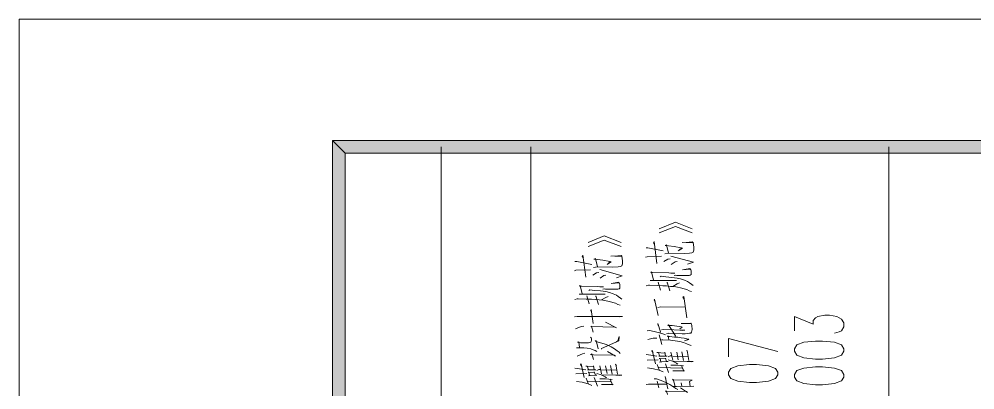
# Model space of a CAD drawing. Header units: millimetres. Extents: x 0 to 829, y 0 to 586.
# Drawn here: x 0 to 73.7, y 557 to 585.6 of the extents above; entities that cross this region are included whole.
import ezdxf

# ---------------------------------------------------------------- set-up
doc = ezdxf.new("R2010")
doc.units = ezdxf.units.MM

msp = doc.modelspace()

# ---------------------------------------------------------------- hatches: boundary and pattern name
h = msp.add_hatch(color=0)
h.dxf.hatch_style = 2
h.paths.add_polyline_path([(819.788528, 576.266028), (818.80075, 575.281778), (25.142472, 575.281778), (24.154694, 576.266028)])
h = msp.add_hatch(color=0)
h.dxf.hatch_style = 2
h.paths.add_polyline_path([(24.154694, 576.266028), (25.142472, 575.281778), (25.142472, 10.3505), (24.154694, 9.36625)])

# ---------------------------------------------------------------- linework, layer by layer
at = {"color": 0, "lineweight": 0}
for points in [[(0, 0), (0, 585.632278), (829.154778, 585.632278), (829.154778, 0)], [(819.788528, 576.266028), (818.80075, 575.281778), (25.142472, 575.281778), (24.154694, 576.266028)], [(24.154694, 576.266028), (25.142472, 575.281778), (25.142472, 10.3505), (24.154694, 9.36625)], [(59.767611, 559.992389), (59.947528, 559.692528), (60.490806, 559.491444), (61.397444, 559.392667), (61.937194, 559.392667), (62.843833, 559.491444), (63.387111, 559.692528), (63.567028, 559.992389), (63.567028, 560.189944), (63.387111, 560.489806), (62.843833, 560.687361), (61.937194, 560.786139), (61.397444, 560.786139), (60.490806, 560.687361), (59.947528, 560.489806), (59.767611, 560.189944)], [(54.680556, 558.179111), (54.864, 557.87925), (55.407278, 557.681694), (56.310389, 557.582917), (56.853667, 557.582917), (57.760306, 557.681694), (58.303583, 557.87925), (58.4835, 558.179111), (58.4835, 558.380194), (58.303583, 558.676528), (57.760306, 558.877611), (56.853667, 558.976389), (56.310389, 558.976389), (55.407278, 558.877611), (54.864, 558.676528), (54.680556, 558.380194)], [(59.767611, 557.999194), (59.947528, 557.699333), (60.490806, 557.501778), (61.397444, 557.403), (61.937194, 557.403), (62.843833, 557.501778), (63.387111, 557.699333), (63.567028, 557.999194), (63.567028, 558.19675), (63.387111, 558.496611), (62.843833, 558.697694), (61.937194, 558.796472), (61.397444, 558.796472), (60.490806, 558.697694), (59.947528, 558.496611), (59.767611, 558.19675)]]:
    msp.add_lwpolyline(points, close=True, dxfattribs=at)
for points in [[(32.536694, 575.772139), (32.536694, 427.887694)], [(39.437028, 575.772139), (39.437028, 427.887694)], [(67.041889, 575.772139), (67.041889, 427.887694)], [(49.343028, 569.453889), (50.602444, 569.947778), (51.890083, 569.453889)], [(51.890083, 569.125806), (50.602444, 569.619694), (49.343028, 569.125806)], [(43.853806, 568.399083), (45.109694, 568.892972), (46.397333, 568.399083)], [(46.397333, 568.071), (45.109694, 568.564889), (43.853806, 568.071)], [(49.163111, 566.76925), (48.954972, 568.466111), (48.895, 568.367333), (48.986722, 568.250917)], [(51.110444, 568.381444), (51.650194, 568.416722), (51.890083, 568.448472), (51.950056, 568.399083), (52.010028, 568.035722), (52.010028, 567.806417), (51.950056, 567.640611), (51.858333, 567.591222), (51.678417, 567.559472), (51.262139, 567.541833), (50.062694, 567.559472), (49.762833, 567.510083), (50.062694, 567.559472), (49.914528, 568.219167), (49.794583, 568.152139), (50.062694, 568.1345), (50.4825, 568.085111), (51.02225, 567.986333), (51.142194, 567.954583), (50.810583, 567.757028)], [(51.410306, 568.399083), (51.918306, 568.399083)], [(43.673889, 565.714444), (43.46575, 567.411306), (43.405778, 567.312528), (43.493972, 567.196111)], [(45.621222, 567.330167), (46.157444, 567.361917), (46.397333, 567.393667), (46.457306, 567.344278), (46.517278, 566.984444), (46.517278, 566.751611), (46.457306, 566.589333), (46.369111, 566.539944), (46.189194, 566.504667), (45.769389, 566.490556), (44.573472, 566.504667), (44.273611, 566.455278), (44.573472, 566.504667), (44.421778, 567.164361), (44.301833, 567.097333), (44.573472, 567.083222), (44.98975, 567.033833), (45.5295, 566.935056), (45.649444, 566.899778), (45.321361, 566.702222)], [(45.921083, 567.344278), (46.429083, 567.344278)], [(48.295278, 567.263139), (48.415222, 567.294889), (49.522944, 567.330167)], [(48.327028, 567.986333), (48.475194, 567.986333), (49.642889, 567.757028)], [(51.53025, 566.719861), (51.978278, 566.868028), (50.242611, 567.344278)], [(50.870556, 567.788778), (51.082222, 567.972222)], [(42.834278, 566.935056), (42.985972, 566.935056), (44.153667, 566.702222)], [(45.381333, 566.7375), (45.589472, 566.917417)], [(49.702861, 566.917417), (50.002722, 567.097333), (50.182639, 567.132611)], [(50.274361, 566.702222), (50.570694, 566.885667), (50.722389, 566.917417)], [(42.806056, 566.208333), (42.926, 566.243611), (44.033722, 566.275361)], [(44.213639, 565.862611), (44.5135, 566.046056), (44.693417, 566.077806)], [(46.041028, 565.665056), (46.489056, 565.813222), (44.753389, 566.293)], [(44.781611, 565.647417), (45.081472, 565.830861), (45.229639, 565.862611)], [(48.895, 565.485139), (48.746833, 566.127194), (48.686861, 566.077806), (48.835028, 566.077806), (50.094444, 566.046056), (50.542472, 566.028417), (50.390778, 566.010778), (50.242611, 566.028417)], [(50.4825, 565.830861), (50.602444, 565.862611), (50.690639, 565.8485), (51.53025, 565.830861), (51.650194, 565.8485), (51.738389, 565.88025), (51.798361, 565.912), (51.798361, 565.979028), (51.798361, 566.194222), (51.770139, 566.275361), (51.710167, 566.374139), (51.142194, 566.275361), (51.738389, 566.342389)], [(44.98975, 564.776056), (45.109694, 564.807806), (45.201417, 564.793694), (46.041028, 564.776056), (46.157444, 564.793694), (46.249167, 564.825444), (46.309139, 564.857194), (46.309139, 564.924222), (46.309139, 565.139417), (46.277389, 565.220556), (46.217417, 565.319333), (45.649444, 565.220556), (46.249167, 565.287583)], [(48.327028, 565.040639), (48.506944, 565.104139), (48.595139, 565.090028), (49.194861, 565.072389), (49.614667, 565.05475), (49.914528, 565.040639), (50.214389, 565.005361), (50.4825, 564.99125), (50.750611, 564.941861), (50.9905, 564.892472), (51.262139, 564.825444), (51.470278, 564.758417), (51.650194, 564.659639), (51.830111, 564.596139)], [(48.655111, 565.449861), (48.866778, 565.4675), (50.362556, 565.4675), (50.662417, 565.4675), (50.542472, 565.449861), (50.242611, 565.4675)], [(49.43475, 564.709028), (49.254833, 565.319333)], [(49.403, 565.749722), (49.494722, 565.781472), (49.854556, 565.749722), (50.302583, 565.696806), (50.722389, 565.647417), (50.9905, 565.583917), (51.290361, 565.485139), (51.53025, 565.368722), (51.678417, 565.269944), (51.858333, 565.153528), (51.950056, 565.072389)], [(50.154417, 564.659639), (49.94275, 565.319333), (49.94275, 565.269944), (49.9745, 565.252306)], [(50.390778, 565.005361), (50.722389, 565.202917), (50.902306, 565.269944)], [(43.165889, 564.398583), (43.374028, 564.412694), (44.869806, 564.412694), (45.169667, 564.412694), (45.049722, 564.398583), (44.753389, 564.412694)], [(43.405778, 564.430333), (43.254083, 565.072389), (43.194111, 565.023), (43.345806, 565.023), (44.601694, 564.99125), (45.049722, 564.973611), (44.901556, 564.955972), (44.753389, 564.973611)], [(43.913778, 564.694917), (44.001972, 564.726667), (44.361806, 564.694917), (44.809833, 564.645528), (45.229639, 564.596139), (45.501278, 564.529111), (45.801139, 564.430333), (46.041028, 564.313917), (46.189194, 564.215139), (46.369111, 564.10225), (46.457306, 564.017583)], [(42.834278, 563.985833), (43.014194, 564.052861), (43.105917, 564.035222), (43.702111, 564.017583), (44.121917, 564.003472), (44.421778, 563.985833), (44.721639, 563.954083), (44.98975, 563.936444), (45.261389, 563.887056), (45.501278, 563.837667), (45.769389, 563.770639), (45.981056, 563.707139), (46.157444, 563.608361), (46.337361, 563.541333)], [(43.942, 563.65775), (43.762083, 564.264528)], [(44.661667, 563.608361), (44.453528, 564.264528), (44.453528, 564.215139), (44.48175, 564.201028)], [(44.901556, 563.954083), (45.229639, 564.151639), (45.409556, 564.215139)], [(49.254833, 562.751111), (48.986722, 564.003472), (48.954972, 563.936444), (49.014944, 563.837667)], [(51.470278, 562.571194), (51.230389, 564.215139), (51.170417, 564.16575), (51.262139, 564.017583)], [(44.241861, 562.140806), (44.093694, 563.21325), (44.061944, 563.146222), (44.121917, 563.015694)], [(49.223083, 563.375528), (49.462972, 563.410806), (51.350333, 563.393167)], [(42.806056, 562.652333), (43.014194, 562.669972), (46.517278, 562.669972), (46.277389, 562.652333), (45.981056, 562.669972)], [(44.241861, 561.467), (44.121917, 561.925611), (44.061944, 561.893861), (45.921083, 561.862111), (46.041028, 561.795083), (45.201417, 562.239583)], [(49.914528, 561.350583), (50.034472, 561.382333), (50.094444, 561.368222), (51.110444, 561.350583), (51.350333, 561.350583), (51.558472, 561.368222), (51.678417, 561.382333), (51.770139, 561.399972), (51.830111, 561.467), (51.858333, 561.565778), (51.890083, 561.664556), (51.858333, 561.992639), (51.830111, 562.073778), (51.798361, 562.140806), (51.770139, 562.172556), (51.02225, 562.140806), (51.770139, 562.140806)], [(59.767611, 561.583417), (59.767611, 562.680556), (61.214, 562.080833), (61.214, 562.380694), (61.397444, 562.581778), (61.577361, 562.680556), (62.120639, 562.779333), (62.480472, 562.779333), (63.02375, 562.680556), (63.387111, 562.479472), (63.567028, 562.183139), (63.567028, 561.883278), (63.387111, 561.583417), (63.207194, 561.484639), (62.843833, 561.385861)], [(42.89425, 561.713944), (43.194111, 561.844472), (43.345806, 561.9115), (43.525722, 561.94325)], [(48.415222, 561.579889), (48.595139, 561.597528), (48.954972, 561.516389), (49.374778, 561.417611), (49.614667, 561.332944), (49.822806, 561.251806)], [(49.403, 561.431722), (49.43475, 561.49875), (49.223083, 562.140806), (49.223083, 562.091417), (49.254833, 561.992639)], [(49.522944, 561.646917), (49.642889, 561.664556), (51.322111, 561.615167), (51.170417, 561.597528), (50.930528, 561.615167)], [(50.570694, 561.135389), (50.602444, 561.184778), (50.062694, 562.042028), (50.002722, 561.992639), (50.330806, 561.975), (50.690639, 561.925611), (50.902306, 561.9115), (51.050472, 561.876222), (51.110444, 561.844472), (50.930528, 561.728056)], [(43.194111, 560.281667), (43.134139, 560.726167), (43.045944, 560.690889), (43.285833, 560.6415), (43.493972, 560.6415), (43.673889, 560.6415), (43.882028, 560.6415), (43.97375, 560.659139), (44.061944, 560.690889), (44.093694, 560.757917), (44.121917, 560.839056), (44.121917, 560.955472), (44.093694, 561.0225), (44.033722, 561.071889)], [(44.633444, 560.182889), (44.48175, 560.824944), (44.393556, 560.775556), (44.633444, 560.708528), (44.929778, 560.627389), (45.169667, 560.542722), (45.381333, 560.461583), (45.649444, 560.331056), (45.889333, 560.182889), (46.097472, 560.034722), (46.249167, 559.918306), (46.337361, 559.819528)], [(44.901556, 560.16525), (44.901556, 560.197), (46.217417, 560.807306), (46.249167, 561.121278), (46.157444, 560.807306), (46.041028, 560.726167)], [(48.475194, 560.906083), (48.866778, 561.004861), (49.014944, 561.004861), (49.163111, 561.004861)], [(49.554694, 560.528611), (49.343028, 561.269444)], [(49.522944, 560.888444), (49.614667, 560.888444), (50.214389, 560.839056), (50.570694, 560.789667), (50.930528, 560.740278), (51.202167, 560.659139), (51.470278, 560.578), (51.650194, 560.493333), (51.798361, 560.429833)], [(50.094444, 560.874333), (50.034472, 561.184778), (49.9745, 561.135389), (50.122667, 561.121278), (50.510722, 561.086), (50.782361, 561.071889), (51.02225, 561.036611), (51.262139, 561.004861), (51.470278, 560.955472), (51.590222, 560.923722), (51.618444, 560.906083), (51.290361, 560.789667), (51.558472, 560.906083)], [(54.680556, 559.572583), (54.680556, 560.969583), (58.4835, 559.971222)], [(42.954222, 560.246389), (43.225861, 560.264028), (43.525722, 560.264028), (43.793833, 560.232278), (44.061944, 560.182889), (44.241861, 560.115861), (44.393556, 560.048833), (44.541722, 559.967694)], [(44.273611, 559.357389), (44.153667, 559.801889), (44.033722, 559.738389), (44.273611, 559.72075), (45.861111, 559.703111), (45.981056, 559.621972), (45.349583, 559.967694)], [(49.046694, 559.029306), (48.806806, 560.066472), (48.775056, 560.017083), (48.866778, 559.868917)], [(51.082222, 559.950056), (51.202167, 559.293889)], [(51.618444, 559.27625), (51.502028, 560.048833), (51.470278, 560.017083), (51.53025, 559.918306)], [(43.014194, 559.604333), (43.434, 559.801889), (43.613917, 559.837167)], [(48.327028, 559.738389), (48.686861, 559.703111), (49.163111, 559.621972)], [(48.415222, 559.308), (49.254833, 559.343278)], [(49.314806, 559.621972), (49.94275, 559.621972), (49.822806, 559.639611), (49.762833, 559.918306), (49.762833, 559.837167), (49.163111, 559.886556), (49.283056, 559.886556), (49.374778, 559.639611)], [(49.374778, 559.159833), (49.554694, 559.177472), (50.034472, 559.195111), (49.914528, 559.195111), (49.822806, 559.473806), (49.822806, 559.406778), (49.343028, 559.442056), (49.403, 559.424417), (49.462972, 559.177472)], [(50.034472, 559.572583), (50.182639, 559.639611), (50.274361, 559.639611)], [(50.034472, 559.343278), (50.362556, 559.226861), (50.662417, 559.078694), (50.782361, 558.994028)], [(50.390778, 559.308), (50.242611, 559.935944)], [(50.390778, 559.604333), (51.558472, 559.590222)], [(50.45075, 559.226861), (51.950056, 559.209222), (51.798361, 559.177472), (51.502028, 559.209222)], [(50.810583, 559.325639), (50.690639, 559.918306)], [(42.834278, 558.683583), (43.194111, 558.648306), (43.673889, 558.567167)], [(43.553944, 557.9745), (43.314056, 559.011667), (43.285833, 558.962278), (43.374028, 558.814111)], [(43.822056, 558.567167), (44.453528, 558.567167), (44.333583, 558.584806), (44.273611, 558.8635), (44.273611, 558.782361), (43.673889, 558.83175), (43.793833, 558.83175), (43.882028, 558.584806)], [(44.541722, 558.517778), (44.693417, 558.584806), (44.781611, 558.584806)], [(44.901556, 558.253194), (44.753389, 558.881139)], [(44.901556, 558.549528), (46.06925, 558.535417)], [(45.321361, 558.270833), (45.201417, 558.8635)], [(45.589472, 558.89525), (45.709417, 558.239083)], [(46.129222, 558.221444), (46.009278, 558.994028), (45.981056, 558.962278), (46.041028, 558.8635)], [(48.446972, 558.715333), (48.895, 558.648306), (49.343028, 558.535417), (49.642889, 558.419)], [(49.343028, 558.549528), (49.194861, 558.962278)], [(49.314806, 558.732972), (51.110444, 558.697694)], [(49.822806, 559.029306), (50.062694, 558.351972)], [(50.390778, 558.486028), (51.290361, 558.486028), (51.230389, 558.45075), (51.050472, 558.89525), (51.202167, 558.881139), (50.690639, 558.912889), (50.242611, 558.930528)], [(42.926, 558.253194), (43.762083, 558.288472)], [(43.853806, 557.49825), (43.702111, 557.907472)], [(43.882028, 558.105028), (44.061944, 558.122667), (44.541722, 558.140306), (44.421778, 558.140306), (44.333583, 558.419), (44.333583, 558.351972), (43.853806, 558.38725), (43.913778, 558.369611), (43.97375, 558.122667)], [(44.333583, 557.9745), (44.573472, 557.300694)], [(44.541722, 558.288472), (44.869806, 558.172056), (45.169667, 558.023889), (45.289611, 557.94275)], [(44.901556, 557.431222), (45.801139, 557.431222), (45.741167, 557.399472), (45.56125, 557.843972), (45.709417, 557.826333), (45.201417, 557.858083), (44.753389, 557.875722)], [(44.961528, 558.172056), (46.457306, 558.154417), (46.309139, 558.122667), (46.009278, 558.154417)], [(48.954972, 557.875722), (49.134889, 557.858083), (49.614667, 557.695806), (49.914528, 557.547639), (50.154417, 557.431222), (50.390778, 557.283056), (50.630667, 557.11725), (50.782361, 557.036111)], [(50.002722, 557.103139), (49.794583, 558.041528), (49.794583, 557.992139), (49.854556, 557.893361)], [(50.390778, 557.265417), (50.662417, 557.283056), (52.010028, 557.300694), (51.738389, 557.265417), (51.678417, 557.660528), (51.890083, 557.759306), (50.362556, 557.794583), (50.422528, 557.843972), (50.570694, 557.283056)], [(42.954222, 557.660528), (43.405778, 557.597028), (43.853806, 557.480611), (44.153667, 557.364194)], [(43.822056, 557.678167), (45.621222, 557.646417)], [(48.327028, 557.431222), (48.506944, 557.462972), (49.914528, 557.448861)], [(49.194861, 557.695806), (49.314806, 557.166639)], [(49.9745, 556.658639), (49.9745, 556.67275), (49.882778, 556.937333), (49.794583, 556.905583), (51.442056, 556.887944), (51.53025, 556.820917), (50.9905, 557.166639)], [(51.02225, 557.56175), (51.082222, 557.300694)]]:
    msp.add_lwpolyline(points, dxfattribs=at)

doc.saveas('drawing.dxf')
